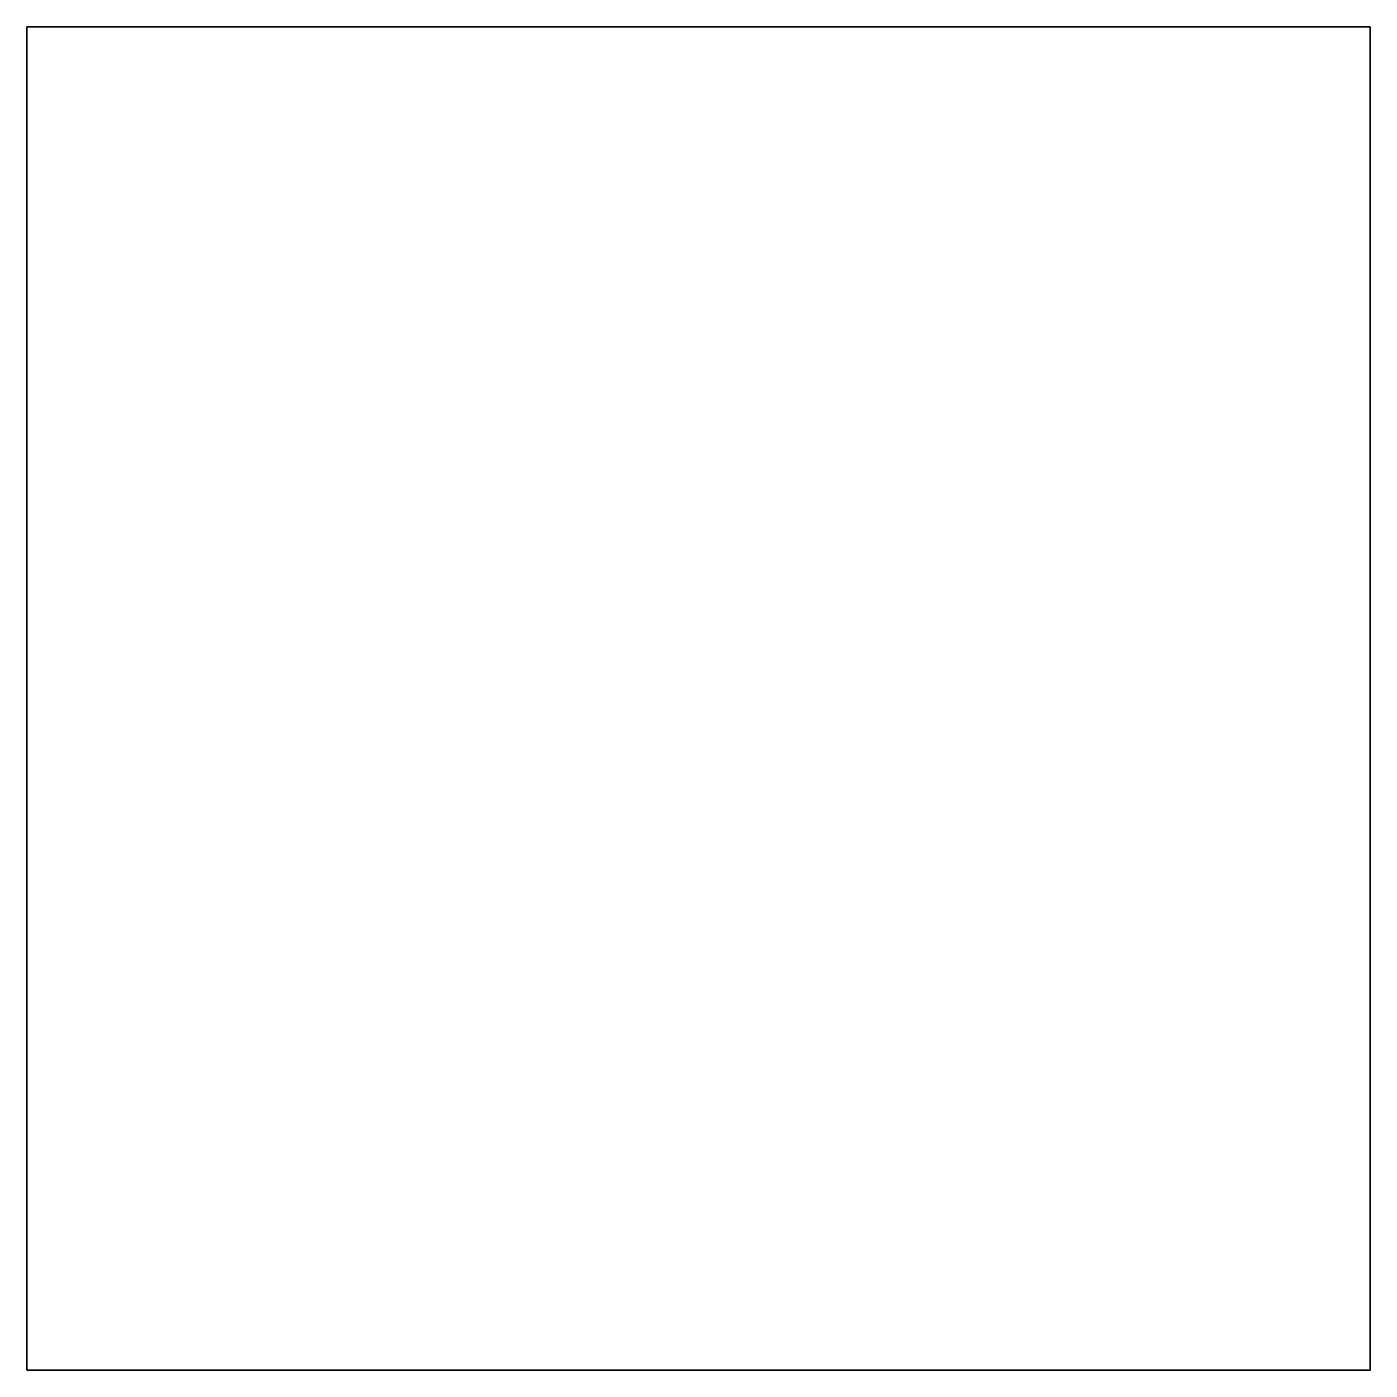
# Model space of a CAD drawing. Header units: millimetres. Extents: x -0.7 to 0.7, y -1.7 to 10.1.
# Drawn here: x -0.56 to 0.44, y 9.07 to 10.07 of the extents above.
import ezdxf

# ---------------------------------------------------------------- set-up
doc = ezdxf.new("R2010")
doc.units = ezdxf.units.MM

msp = doc.modelspace()

# ---------------------------------------------------------------- linework, layer by layer
for points in [[(0.44, 10.07, 6.75), (0.44, 10.07, 5.75), (-0.56, 10.07, 5.75), (-0.56, 10.07, 6.75)], [(0.44, 10.07, 5.75), (0.44, 9.07, 5.75), (-0.56, 9.07, 5.75), (-0.56, 10.07, 5.75)], [(-0.56, 10.07, 5.75), (-0.56, 9.07, 5.75), (-0.56, 9.07, 6.75), (-0.56, 10.07, 6.75)], [(-0.56, 10.07, 6.75), (-0.56, 9.07, 6.75), (0.44, 9.07, 6.75), (0.44, 10.07, 6.75)], [(0.44, 9.07, 6.75), (0.44, 9.07, 5.75), (0.44, 10.07, 5.75), (0.44, 10.07, 6.75)], [(-0.56, 9.07, 6.75), (-0.56, 9.07, 5.75), (0.44, 9.07, 5.75), (0.44, 9.07, 6.75)]]:
    msp.add_3dface(points)

doc.saveas('drawing.dxf')
